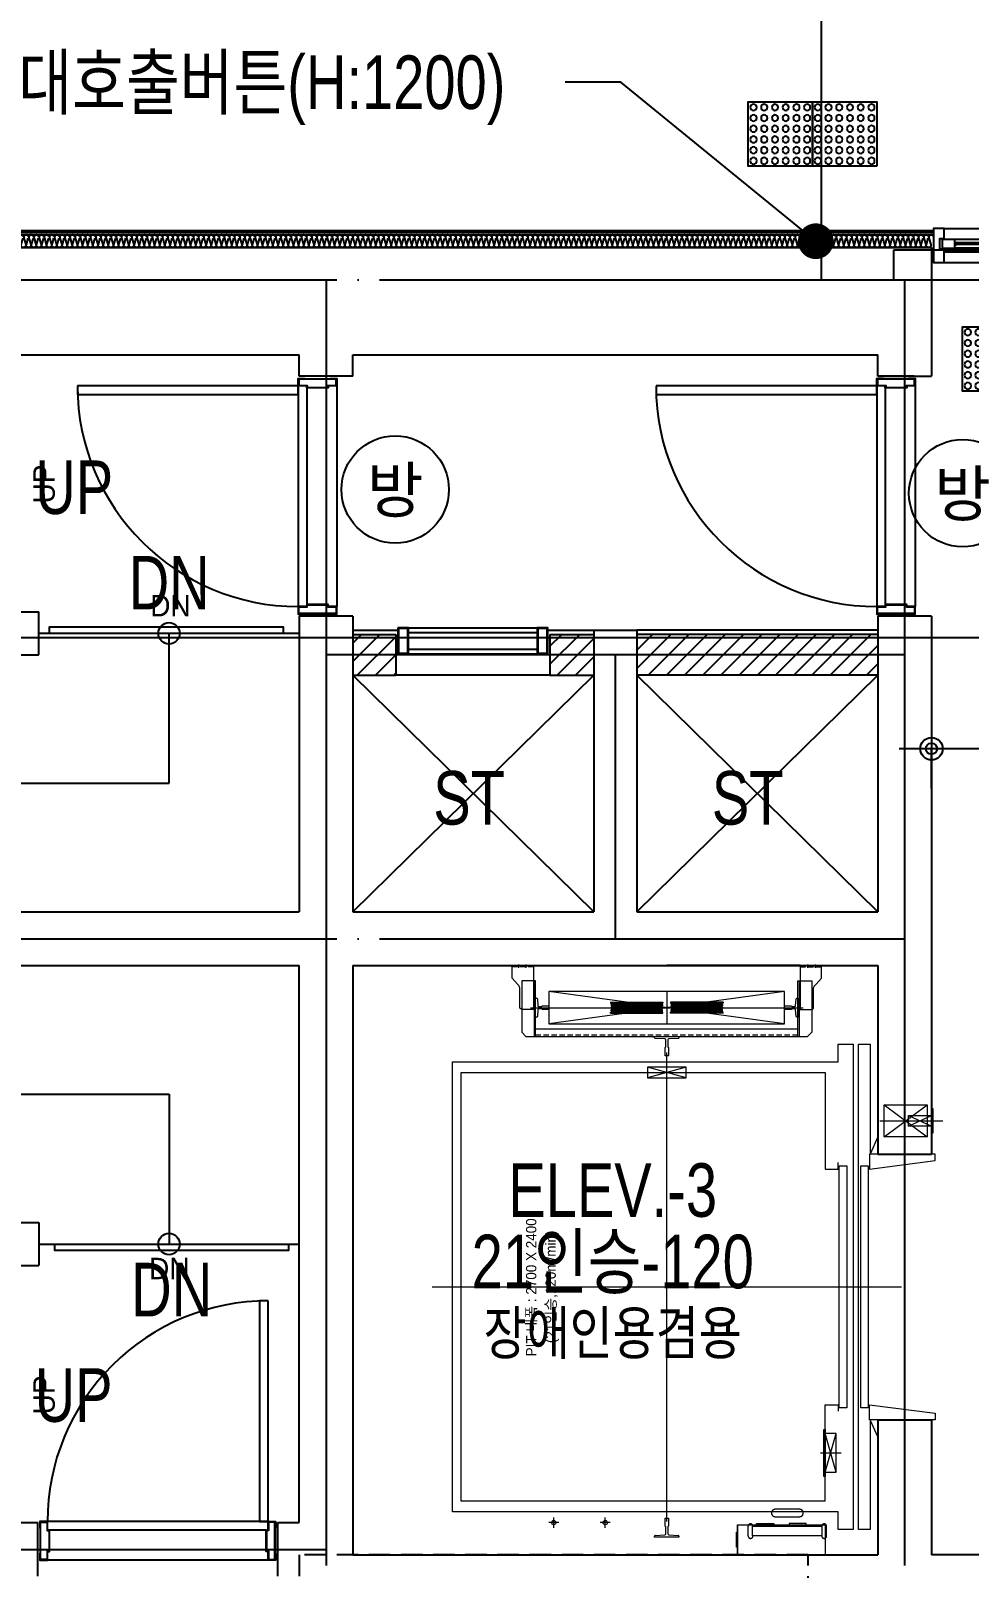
# Model space of a CAD drawing. Header units: millimetres. Extents: x 0 to 1390178, y 0 to 110113.
# Drawn here: x 538084 to 542464, y 32337 to 39513 of the extents above; entities that cross this region are included whole.
import ezdxf
from ezdxf.enums import TextEntityAlignment as Align
from ezdxf.xclip import XClip

# ---------------------------------------------------------------- set-up
doc = ezdxf.new("R2010")
doc.units = ezdxf.units.MM
doc.header["$LTSCALE"] = 100
doc.header["$XCLIPFRAME"] = 0
for name, pattern in [('X - 평면도$0$CEN', [62, 60, -1, 0, -1]), ('X - 평면도$0$CENTER', [65, 60, -2, 1, -2]), ('X - 평면도$0$CENTER2', [1.125, 0.75, -0.125, 0.125, -0.125]), ('X - 평면도$0$HID', [1.5, 1, -0.5]), ('X - 평면도$0$HIDDEN', [0.375, 0.25, -0.125]), ('X - 평면도$0$PHANTOM2', [50, 40, -2, 2, -2, 2, -2])]:
    doc.linetypes.add(name, pattern=pattern)
doc.layers.get('DEFPOINTS').update_dxf_attribs({"color": 145})
for name, color, linetype in [('AA-XXXX-TEXT', 3, 'Continuous'), ('DIM', 7, 'Continuous'), ('SYM', 7, 'Continuous'), ('TEXT1', 7, 'Continuous'), ('X - 평면도$0$A-FIN', 8, 'Continuous'), ('X - 평면도$0$A-HAT', 253, 'Continuous'), ('X - 평면도$0$A-INS', 9, 'Continuous'), ('X - 평면도$0$A-OPEN', 9, 'X - 평면도$0$CEN'), ('X - 평면도$0$A-WIN', 4, 'Continuous'), ('X - 평면도$0$AA-DWXM-GLAS', 5, 'Continuous'), ('X - 평면도$0$AA-DWXM-WIND', 4, 'Continuous'), ('X - 평면도$0$AA-SSXM-STRS', 4, 'Continuous'), ('X - 평면도$0$AA-WAXM-BLOK', 3, 'Continuous'), ('X - 평면도$0$AA-WAXM-CONC', 2, 'Continuous'), ('X - 평면도$0$AA-XXXX-CNTL', 1, 'X - 평면도$0$CEN'), ('X - 평면도$0$AA-XXXX-PATT', 8, 'Continuous'), ('X - 평면도$0$AA-XXXX-SYMB', 7, 'Continuous'), ('X - 평면도$0$CEN', 1, 'X - 평면도$0$CEN'), ('X - 평면도$0$X-55$0$AA-DWXM-WIND', 4, 'Continuous'), ('X - 평면도$0$점형블럭', 8, 'Continuous')]:
    doc.layers.add(name, color=color, linetype=linetype)
for name, color, linetype, lineweight in [('X - 평면도$0$A-door', 4, 'Continuous', 25), ('X - 평면도$0$LAD-CEN', 1, 'X - 평면도$0$CENTER2', 9), ('X - 평면도$0$LAD-FINISH', 30, 'X - 평면도$0$PHANTOM2', 15), ('X - 평면도$0$LAD-OUTLINE', 7, 'Continuous', 20), ('X - 평면도$0$LAD-REFERENCE', 7, 'Continuous', 5), ('X - 평면도$0$LAD-THINLINE', 7, 'Continuous', 9)]:
    doc.layers.add(name, color=color, linetype=linetype, lineweight=lineweight)
doc.layers.add('X - 평면도$0$A-GUIDE TEXT', color=67, linetype='Continuous', plot=False)
doc.layers.add('X - 평면도$0$DEFPOINT', color=163, linetype='Continuous', plot=False)
doc.styles.add('HAUD01', font='Dotum.ttf')
doc.styles.add('X - 평면도$0$HAUD01', font='Dotum.ttf')
doc.dimstyles.new('HAUD-80', dxfattribs={"dimscale": 100, "dimtxt": 2.5, "dimasz": 0.5, "dimexe": 0, "dimexo": 1.5, "dimgap": 1, "dimtad": 1, "dimdec": 0, "dimdsep": 46, "dimlunit": 6, "dimtxsty": 'HAUD01', "dimblk": 'Z_DOT', "dimcen": 2.5, "dimdle": 1.5, "dimclrd": 7, "dimclre": 7, "dimclrt": 4, "dimadec": 0, "dimazin": 0, "dimtfac": 1, "dimtdec": 0, "dimtix": 1, "dimtmove": 2, "dimatfit": 3, "dimfxl": 1, "dimtvp": 1, "dimtolj": 1, "dimtzin": 0, "dimarcsym": 0})

# ---------------------------------------------------------------- blocks, each defined once
blk = doc.blocks.new('dr_갑')
at = {"layer": 'TEXT1'}
blk.add_circle((0, 0), 400, dxfattribs=at)
at = {"layer": 'TEXT1', "style": 'HAUD01'}
blk.add_text('방', height=335, dxfattribs=at).set_placement((0, 0), align=Align.MIDDLE)
blk = doc.blocks.new('X - 평면도$0$A$C4D1409A3')
at = {"layer": 'X - 평면도$0$점형블럭', "color": 9}
blk.add_lwpolyline([(0, 0), (300, 0), (300, 300), (0, 300)], close=True, dxfattribs=at)
at = {"layer": 'X - 평면도$0$점형블럭', "color": 252}
for centre in [(25, 275), (75, 275), (125, 275), (175, 275), (225, 275), (275, 275), (25, 225), (75, 225), (125, 225), (175, 225), (225, 225), (275, 225), (25, 175), (75, 175), (125, 175), (175, 175), (225, 175), (275, 175), (25, 125), (25, 75), (75, 125), (75, 75), (125, 125), (125, 75), (175, 125), (175, 75), (225, 125), (225, 75), (275, 125), (275, 75), (25, 25), (75, 25), (125, 25), (175, 25), (225, 25), (275, 25)]:
    blk.add_circle(centre, 15, dxfattribs=at)
blk = doc.blocks.new('X - 평면도$0$동출입-자동문(BF)')
blk.add_hatch(color=256).paths.add_polyline_path([(1450, -210), (1550, -210), (1550, -240)])
at = {"ltscale": 2}
for p, q in [((1450, -210), (1550, -210)), ((1550, -240), (1450, -210)), ((1450, -210), (1850, -210)), ((1550, -210), (1550, -240))]:
    blk.add_line(p, q, dxfattribs=at)
at = {"layer": 'X - 평면도$0$AA-DWXM-GLAS', "color": 5}
for p, q in [((1070, -21), (105, -21)), ((1070, -29), (105, -29)), ((1130, -68), (2100, -68)), ((1130, -76), (2100, -76))]:
    blk.add_line(p, q, dxfattribs=at)
at = {"layer": 'X - 평면도$0$AA-DWXM-WIND', "color": 8}
for p, q in [((2150, 0), (50, 0)), ((55, -21.2), (63.3, -21.2)), ((55, -28.8), (63.3, -28.8)), ((63.8, -21.7), (63.8, -28.3)), ((1070, -5), (104, -5)), ((1070, -45), (104, -45)), ((105, -6), (105, -5)), ((1077.1, -39.8), (1068, -39.8)), ((1068, -39.8), (1068, -52)), ((1071, -52), (1068, -52)), ((1070, -6), (1070, -5)), ((1070, -6), (1070, -44)), ((1070, -41.6), (1070, -45)), ((1077.1, -41.8), (1070, -41.8)), ((1070, -44), (1070, -50)), ((1094, -50), (1070, -50)), ((1080.4, -53.2), (1071.7, -53.2)), ((1077.1, -41.8), (1077.1, -39.8)), ((1078.4, -50), (1078.4, -49.5)), ((1080.4, -53.2), (1078.4, -50)), ((1086, -49), (1078.9, -49)), ((1080.4, -50), (1080.4, -61.6)), ((1080.4, -61.6), (1080.9, -62.3)), ((1080.9, -62.3), (1080.9, -63.1)), ((1080.9, -63.1), (1082.4, -64.4)), ((1084, -63.1), (1082.4, -64.4)), ((1084.4, -61.6), (1084, -62.3)), ((1084, -62.3), (1084, -63.1)), ((1084.4, -53.2), (1086.5, -50)), ((1084.4, -50), (1084.4, -61.6)), ((1086.5, -50), (1086.5, -49.5)), ((1094, -52), (1094, -50)), ((1110, -35), (1110, -45)), ((1118.8, -35), (1110, -35)), ((1117.3, -36.1), (1111.1, -36.1)), ((1114.3, -36.1), (1114.3, -49.5)), ((1118.8, -35), (1118.8, -45)), ((1130, -53), (1130, -52)), ((1130, -52), (2101, -52)), ((2150, -110), (50, -110)), ((1130, -91), (1130, -92)), ((1130, -92), (2101, -92)), ((2150, -160), (50, -160))]:
    blk.add_line(p, q, dxfattribs=at)
at = {"layer": 'X - 평면도$0$AA-DWXM-WIND'}
for points in [[(50, 0), (50, 0), (50, 0), (50, 0), (50, -160), (0, -160), (0, 0), (50, 0)], [(2150, -97), (2170, -97), (2170, -47), (2150, -47), (2150, 0), (2200, 0), (2200, -160), (2150, -160)]]:
    blk.add_lwpolyline(points, close=True, dxfattribs=at)
for points in [[(55, -28.8), (55, -44, 0.414214), (56, -45), (104, -45, 0.414214), (105, -44), (105, -6, 0.414214), (104, -5), (56, -5, 0.414214), (55, -6), (55, -21.2)], [(1129, -5), (1071, -5), (1129, -5, -0.414214), (1130, -6), (1130, -44, -0.414214), (1129, -45), (1071, -45, -0.414214), (1070, -44), (1070, -6, -0.414214), (1071, -5)], [(1079.7, -52), (1071, -52, 0.414214), (1070, -53), (1070, -91, 0.414214), (1071, -92), (1129, -92, 0.414214), (1130, -91), (1130, -53, 0.414214), (1129, -52), (1079.7, -52)], [(2100, -53, -0.414214), (2101, -52), (2159, -52, -0.414214), (2160, -53), (2160, -91, -0.414221), (2159, -92), (2101, -92, -0.414214), (2100, -91), (2100, -88.6), (2100, -53)]]:
    blk.add_lwpolyline(points, format="xyb", dxfattribs=at)
at = {"layer": 'X - 평면도$0$AA-DWXM-WIND', "color": 8}
for centre, radius in [((80, -25), 8), ((80, -25), 8), ((1098, -71.1), 10.4)]:
    blk.add_circle(centre, radius, dxfattribs=at)
for centre, radius, start, end in [((76.7, -37.2), 27, 143.64258, 172.15719), ((55.6, -34.4), 5.68, 96.08065, 170.53976), ((63.3, -21.7), 0.5, 0, 90), ((63.3, -28.3), 0.5, 270, 0), ((114.4, -10.4), 10.7, 208.52031, 264.71289), ((114.4, -39.6), 10.7, 95.28711, 151.47969), ((1060.6, -10.4), 10.7, 275.28711, 331.47969), ((1060.6, -39.6), 10.7, 28.52031, 84.71289), ((1071.7, -53.7), 0.5, 90, 180), ((1078.9, -49.5), 0.5, 90, 180), ((1086, -49.5), 0.5, 0, 90), ((1100.9, -40.3), 11.8, 311.92805, 20.62554), ((1090.5, -40.2), 23.1, 336.93574, 10.13876), ((1138.1, -40.2), 23.1, 169.86124, 203.06426), ((1127.7, -40.3), 11.8, 159.37446, 228.07195), ((1139.4, -57.4), 10.7, 208.52031, 264.71289), ((2090.6, -57.4), 10.7, 275.28711, 331.47969), ((1139.4, -86.6), 10.7, 95.28711, 151.47969), ((2090.6, -86.6), 10.7, 28.52031, 84.71289)]:
    blk.add_arc(centre, radius, start, end, dxfattribs=at)
at = {"layer": 'X - 평면도$0$점형블럭'}
for p in [(2465, 290), (2765, 290), (1765, -760)]:
    blk.add_blockref('X - 평면도$0$A$C4D1409A3', p, dxfattribs=at)
at = {"layer": 'X - 평면도$0$점형블럭', "xscale": -1}
for p in [(1465, -760), (1765, -760)]:
    blk.add_blockref('X - 평면도$0$A$C4D1409A3', p, dxfattribs=at)
blk = doc.blocks.new('X - 평면도$0$insul1')
blk.add_lwpolyline([(0, 0.25, 1.344031), (0.35, 0.25), (0.2, 0.75, -1.344031), (0.55, 0.75), (0.4, 0.25)], format="xyb")
blk = doc.blocks.new('*U930')
at = {"layer": 'X - 평면도$0$A-WIN', "color": 9}
for p, q in [((300, 120), (-300, 120)), ((300, 98.7), (-300, 98.7)), ((300, 21.3), (-300, 21.3)), ((300, 0), (-300, 0))]:
    blk.add_line(p, q, dxfattribs=at)
at = {"layer": 'X - 평면도$0$A-WIN'}
for points in [[(-300, 0), (-300, 120), (-350, 120), (-350, 0)], [(-303, 3), (-303, 117), (-347, 117), (-347, 3)], [(350, 0), (350, 120), (300, 120), (300, 0)], [(347, 3), (347, 117), (303, 117), (303, 3)]]:
    blk.add_lwpolyline(points, close=True, dxfattribs=at)
blk = doc.blocks.new('*U955')
at = {"layer": 'X - 평면도$0$DEFPOINT'}
for p in [(-622, -1500), (622, -1500)]:
    blk.add_line(p, (0, -1500), dxfattribs=at)
at = {"layer": 'X - 평면도$0$LAD-CEN', "color": 8, "ltscale": 200}
for p, q in [((0, 1094.4), (0, -1094.4)), ((1095.2, 0), (-1095.2, 0))]:
    blk.add_line(p, q, dxfattribs=at)
at = {"layer": 'X - 평면도$0$LAD-CEN', "color": 8, "ltscale": 20}
for p, q in [((264.2, 1100), (310.1, 1100)), ((287, 1124.6), (287, 1076.4)), ((504.2, 1100), (550.1, 1100)), ((527, 1124.6), (527, 1076.4)), ((-716.8, 775), (-813.2, 775))]:
    blk.add_line(p, q, dxfattribs=at)
at = {"layer": 'X - 평면도$0$LAD-CEN', "color": 8, "ltscale": 50}
blk.add_line((-994.1, -775), (-1288.3, -775), dxfattribs=at)
at = {"layer": 'X - 평면도$0$LAD-CEN', "color": 8, "linetype": 'X - 평면도$0$CENTER'}
for p, q in [((0, -1378.3), (0, -1227.7)), ((636, -1303), (-636, -1303))]:
    blk.add_line(p, q, dxfattribs=at)
at = {"layer": 'X - 평면도$0$LAD-CEN', "color": 8, "ltscale": 10}
for p, q in [((-692, -1505), (-692, -1489)), ((-657, -1505), (-657, -1489)), ((657, -1505), (657, -1489)), ((692, -1505), (692, -1489))]:
    blk.add_line(p, q, dxfattribs=at)
at = {"layer": 'X - 평면도$0$LAD-FINISH', "color": 8, "ltscale": 10}
for p, q in [((-1235, 700), (-1235, 620)), ((-1235, -700), (-1235, -620))]:
    blk.add_line(p, q, dxfattribs=at)
at = {"layer": 'X - 평면도$0$LAD-OUTLINE', "color": 8}
for p, q in [((-740, 1250), (-330, 1250)), ((-740, 1110), (-740, 1250)), ((-330, 1110), (-330, 1250)), ((-330, 1250), (-330, 1110)), ((-330, 1110), (-740, 1110)), ((-985, 700), (-950, 620)), ((-985, -700), (-950, -620))]:
    blk.add_line(p, q, dxfattribs=at)
at = {"layer": 'X - 평면도$0$LAD-OUTLINE', "color": 8, "linetype": 'X - 평면도$0$PHANTOM2', "ltscale": 5}
for p, q in [((-746.2, 1162.5), (-746.2, 1117.5)), ((-725.5, 1162.5), (-400.5, 1162.5)), ((-725.5, 1162.5), (-725.5, 1117.5)), ((-725.5, 1162.5), (-723.5, 1162.5)), ((-400.5, 1162.5), (-402.5, 1162.5)), ((-400.5, 1162.5), (-400.5, 1117.5)), ((-379.8, 1162.5), (-379.8, 1117.5)), ((-400.5, 1117.5), (-725.5, 1117.5)), ((-725.5, 1117.5), (-723.5, 1117.5)), ((-725.5, 1117.5), (-723.5, 1117.5)), ((-400.5, 1117.5), (-402.5, 1117.5)), ((-400.5, 1117.5), (-402.5, 1117.5))]:
    blk.add_line(p, q, dxfattribs=at)
at = {"layer": 'X - 평면도$0$LAD-OUTLINE', "color": 8, "linetype": 'Continuous'}
for p, q in [((-9.5, 1157.3), (-54.2, 1159.8)), ((-4.8, 1120.2), (-4.8, 1152.3)), ((4.8, 1152.3), (4.8, 1120.2)), ((54.2, 1159.8), (9.5, 1157.3)), ((-4.8, -1152.3), (-4.8, -1120.2)), ((4.8, -1120.2), (4.8, -1152.3)), ((-54.2, -1159.8), (-9.5, -1157.3)), ((9.5, -1157.3), (54.2, -1159.8))]:
    blk.add_line(p, q, dxfattribs=at)
at = {"layer": 'X - 평면도$0$LAD-OUTLINE', "color": 8}
for points in [[(-330, 1215), (-325, 1215), (-325, 1145), (-330, 1145)], [(-950, 620), (-950, 1132), (-895, 1132), (-895, -1132), (-950, -1132), (-950, -620)], [(-870, 1132), (-800, 1132), (-800, 1050), (1000, 1050), (1000, -1050), (-800, -1050), (-800, -1132), (-870, -1132), (-870, 1132)], [(-651, 1110), (-651, 1105), (-571, 1105), (-571, 1110)], [(-651, 1105), (-571, 1105)], [(-419, 1110), (-419, 1105), (-499, 1105), (-499, 1110)], [(-740, 1000), (-740, 550), (-800, 550), (-800, 580)], [(-740, 1000), (960, 1000), (960, -1000), (-740, -1000)], [(-985, 620), (-946, 620), (-946, 550), (-1252, 590), (-1252, 620), (-1215, 620)], [(-905, 565), (-905, -565), (-940, -565), (-940, 565), (-905, 565)], [(-805, 565), (-805, -565), (-840, -565), (-840, 565), (-805, 565)], [(-985, -620), (-946, -620), (-946, -550), (-1252, -590), (-1252, -620), (-1215, -620)], [(-740, -1000), (-740, -550), (-800, -550), (-800, -580)]]:
    blk.add_lwpolyline(points, dxfattribs=at)
at = {"layer": 'X - 평면도$0$LAD-OUTLINE', "color": 8, "linetype": 'Continuous'}
for points in [[(-57, 1162.8), (-57, 1168), (57, 1168), (57, 1162.8)], [(8, 1117), (8, 1117), (8, 1080), (7, 1079), (-7, 1079), (-8, 1080), (-8, 1117), (-8, 1117)], [(-8, -1117), (-8, -1117), (-8, -1080), (-7, -1079), (7, -1079), (8, -1080), (8, -1117), (8, -1117)], [(57, -1162.8), (57, -1168), (-57, -1168), (-57, -1162.8)]]:
    blk.add_lwpolyline(points, dxfattribs=at)
at = {"layer": 'X - 평면도$0$LAD-OUTLINE', "color": 8, "linetype": 'X - 평면도$0$PHANTOM2', "ltscale": 5}
for centre, start, end in [((-734.8, 1162.5), 0, 180), ((-391.2, 1162.5), 0, 180), ((-734.8, 1117.5), 180, 0), ((-391.2, 1117.5), 180, 0)]:
    blk.add_arc(centre, 11.3, start, end, dxfattribs=at)
at = {"layer": 'X - 평면도$0$LAD-OUTLINE', "color": 8, "linetype": 'Continuous'}
for centre, radius, start, end in [((-54, 1162.8), 3, 180, 266.7139), ((-9.8, 1152.3), 5, 0, 86.7139), ((9.8, 1152.3), 5, 93.2861, 180), ((54, 1162.8), 3, 273.2861, 0), ((-8, 1120.2), 3.25, 270, 0), ((8, 1120.2), 3.25, 180, 270), ((-8, -1120.2), 3.25, 0, 90), ((8, -1120.2), 3.25, 90, 180), ((-54, -1162.8), 3, 93.2861, 180), ((-9.8, -1152.3), 5, 273.2861, 0), ((9.8, -1152.3), 5, 180, 266.7139), ((54, -1162.8), 3, 0, 86.7139)]:
    blk.add_arc(centre, radius, start, end, dxfattribs=at)
at = {"layer": 'X - 평면도$0$LAD-REFERENCE', "color": 8}
for p, q in [((657, -1168), (-657, -1168)), ((-618, -1429), (-618, -1168)), ((612, -1205), (-612, -1205)), ((618, -1429), (618, -1168))]:
    blk.add_line(p, q, dxfattribs=at)
for points in [[(-612, -1168), (-612, -1429), (-677, -1429), (-677, -1188), (-657, -1168)], [(612, -1168), (612, -1429), (677, -1429), (677, -1188), (657, -1168)]]:
    blk.add_lwpolyline(points, dxfattribs=at)
for points in [[(-677, -1295), (-677, -1295), (-685, -1300), (-685, -1392.2, -0.188811), (-690.3, -1405.7), (-697, -1413), (-722, -1440), (-722, -1500), (-622, -1500), (-622, -1425.4), (-622, -1295)], [(677, -1295), (677, -1295), (685, -1300), (685, -1392.2, 0.188811), (690.3, -1405.7), (697, -1413), (722, -1440), (722, -1500), (622, -1500), (622, -1425.4), (622, -1295)]]:
    blk.add_lwpolyline(points, format="xyb", close=True, dxfattribs=at)
at = {"layer": 'X - 평면도$0$LAD-THINLINE', "color": 8}
for p, q in [((-790, 865), (-740, 685)), ((-740, 865), (-790, 685)), ((-1127.8, -800), (-1235, -750)), ((-1127.8, -750), (-1235, -800)), ((-90, -1025), (90, -975)), ((-90, -975), (90, -1025)), ((-550, -1378), (550, -1228)), ((-550, -1228), (550, -1378)), ((-263.1, -1278), (-18.1, -1278)), ((-263.1, -1278), (-263.1, -1281.5)), ((-263.1, -1278), (-263.1, -1281.5)), ((-263.1, -1278), (-263.1, -1281.5)), ((-263.1, -1278), (-263.1, -1281.5)), ((-263.1, -1281.5), (-18.1, -1281.5)), ((-263.1, -1281.5), (-260.1, -1282)), ((-263.1, -1281.5), (-260.1, -1282)), ((-260.6, -1288), (-260.6, -1291)), ((-260.6, -1288), (-260.6, -1291)), ((-260.6, -1288), (-20.6, -1288)), ((-260.6, -1288), (-260.6, -1294)), ((-260.6, -1288), (-260.6, -1294)), ((-18.1, -1281.5), (-21.2, -1282)), ((-20.6, -1288), (-20.6, -1294)), ((-20.6, -1288), (-20.6, -1294)), ((-18.1, -1278), (-18.1, -1281.5)), ((-18.1, -1278), (-18.1, -1281.5)), ((262.5, -1278), (17.5, -1278)), ((17.5, -1278), (17.5, -1281.5)), ((17.5, -1278), (17.5, -1281.5)), ((262.5, -1281.5), (17.5, -1281.5)), ((17.5, -1281.5), (20.5, -1282)), ((20, -1288), (20, -1294)), ((20, -1288), (20, -1294)), ((260, -1288), (20, -1288)), ((262.5, -1281.5), (259.5, -1282)), ((262.5, -1281.5), (259.5, -1282)), ((260, -1288), (260, -1291)), ((260, -1288), (260, -1291)), ((260, -1288), (260, -1294)), ((260, -1288), (260, -1294)), ((262.5, -1278), (262.5, -1281.5)), ((262.5, -1278), (262.5, -1281.5)), ((262.5, -1278), (262.5, -1281.5)), ((262.5, -1278), (262.5, -1281.5)), ((-263.1, -1324.5), (-260.1, -1324)), ((-263.1, -1324.5), (-260.1, -1324)), ((-263.1, -1328), (-263.1, -1324.5)), ((-263.1, -1328), (-263.1, -1324.5)), ((-263.1, -1324.5), (-18.1, -1324.5)), ((-263.1, -1328), (-263.1, -1324.5)), ((-263.1, -1328), (-263.1, -1324.5)), ((-263.1, -1328), (-18.1, -1328)), ((-260.6, -1294), (-20.6, -1294)), ((-260.6, -1300), (-20.6, -1300)), ((-260.6, -1306), (-260.6, -1300)), ((-260.6, -1306), (-260.6, -1300)), ((-260.6, -1306), (-260.6, -1303)), ((-260.6, -1306), (-260.6, -1303)), ((-260.6, -1306), (-20.6, -1306)), ((-260.6, -1318), (-260.6, -1312)), ((-260.6, -1312), (-20.6, -1312)), ((-260.6, -1312), (-20.6, -1312)), ((-260.6, -1318), (-260.6, -1315)), ((-260.6, -1318), (-20.6, -1318)), ((-18.1, -1324.5), (-21.2, -1324)), ((-20.6, -1306), (-20.6, -1300)), ((-20.6, -1318), (-20.6, -1312)), ((-18.1, -1328), (-18.1, -1324.5)), ((-18.1, -1328), (-18.1, -1324.5)), ((17.5, -1324.5), (20.5, -1324)), ((262.5, -1324.5), (17.5, -1324.5)), ((17.5, -1328), (17.5, -1324.5)), ((17.5, -1328), (17.5, -1324.5)), ((262.5, -1328), (17.5, -1328)), ((260, -1294), (20, -1294)), ((260, -1300), (20, -1300)), ((20, -1306), (20, -1300)), ((260, -1306), (20, -1306)), ((20, -1318), (20, -1312)), ((260, -1312), (20, -1312)), ((260, -1312), (20, -1312)), ((260, -1318), (20, -1318)), ((262.5, -1324.5), (259.5, -1324)), ((262.5, -1324.5), (259.5, -1324)), ((260, -1306), (260, -1300)), ((260, -1306), (260, -1300)), ((260, -1306), (260, -1303)), ((260, -1306), (260, -1303)), ((260, -1318), (260, -1312)), ((260, -1318), (260, -1315)), ((262.5, -1328), (262.5, -1324.5)), ((262.5, -1328), (262.5, -1324.5)), ((262.5, -1328), (262.5, -1324.5)), ((262.5, -1328), (262.5, -1324.5))]:
    blk.add_line(p, q, dxfattribs=at)
at = {"layer": 'X - 평면도$0$LAD-THINLINE', "color": 8, "ltscale": 5}
for p, q in [((-1015, -850), (-1215, -700)), ((-1015, -700), (-1215, -850))]:
    blk.add_line(p, q, dxfattribs=at)
at = {"layer": 'X - 평면도$0$LAD-THINLINE', "color": 8, "linetype": 'X - 평면도$0$HIDDEN'}
for p, q in [((-612, -1174), (612, -1174)), ((-622, -1494), (-722, -1494)), ((622, -1494), (722, -1494))]:
    blk.add_line(p, q, dxfattribs=at)
at = {"layer": 'X - 평면도$0$LAD-THINLINE', "color": 8, "linetype": 'Continuous'}
for p, q in [((-603.7, -1262.2), (-601.3, -1294.6)), ((601.3, -1294.6), (603.7, -1262.2)), ((-601.3, -1311.4), (-603.7, -1343.8)), ((-597.3, -1298.3), (-585.2, -1298.3)), ((-585.2, -1307.8), (-597.3, -1307.8)), ((585.2, -1298.3), (597.3, -1298.3)), ((597.3, -1307.8), (585.2, -1307.8)), ((603.7, -1343.8), (601.3, -1311.4))]:
    blk.add_line(p, q, dxfattribs=at)
at = {"layer": 'X - 평면도$0$LAD-THINLINE', "color": 8, "linetype": 'X - 평면도$0$PHANTOM2'}
blk.add_lwpolyline([(-505.9, 1072.5), (-620.1, 1072.5, 1), (-620.1, 1038.2), (-505.9, 1038.2, 1)], format="xyb", close=True, dxfattribs=at)
at = {"layer": 'X - 평면도$0$LAD-THINLINE', "color": 8}
for points in [[(-790, 865), (-790, 685), (-740, 685), (-740, 865)], [(-732.8, 885), (-732.8, 665), (-740, 665), (-740, 885)], [(-1242, -832.2), (-1242, -717.8), (-1235, -717.8), (-1235, -832.2)], [(-1235, -800), (-1235, -750), (-1127.8, -750), (-1127.8, -800)], [(-90, -1025), (90, -1025), (90, -975), (-90, -975)], [(-550, -1228), (-550, -1378), (550, -1378), (550, -1228)]]:
    blk.add_lwpolyline(points, close=True, dxfattribs=at)
at = {"layer": 'X - 평면도$0$LAD-THINLINE', "color": 8, "ltscale": 5}
blk.add_lwpolyline([(-1215, -850), (-1215, -700), (-1015, -700), (-1015, -850)], close=True, dxfattribs=at)
at = {"layer": 'X - 평면도$0$LAD-THINLINE', "color": 8, "linetype": 'Continuous'}
for points in [[(-607.7, -1347.5), (-612, -1347.5), (-612, -1258.5), (-607.7, -1258.5)], [(607.7, -1258.5), (612, -1258.5), (612, -1347.5), (607.7, -1347.5)], [(-582, -1295.1), (-582, -1295), (-551, -1295), (-550, -1296), (-550, -1310), (-551, -1311), (-582, -1311), (-582, -1311)], [(582, -1311), (582, -1311), (551, -1311), (550, -1310), (550, -1296), (551, -1295), (582, -1295), (582, -1295.1)]]:
    blk.add_lwpolyline(points, dxfattribs=at)
at = {"layer": 'X - 평면도$0$LAD-THINLINE', "color": 8, "ltscale": 5}
for centre in [(287, 1100), (527, 1100)]:
    blk.add_circle(centre, 10, dxfattribs=at)
at = {"layer": 'X - 평면도$0$LAD-THINLINE', "color": 8, "linetype": 'Continuous'}
for centre, radius, start, end in [((-607.7, -1262.5), 4, 4.31603, 90), ((607.7, -1262.5), 4, 90, 175.68397), ((-607.7, -1343.5), 4, 270, 355.68397), ((-597.3, -1294.3), 4, 184.31603, 270), ((-597.3, -1311.8), 4, 90, 175.68397), ((-585.2, -1295.1), 3.2, 270, 0), ((-585.2, -1311), 3.2, 0, 90), ((585.2, -1295.1), 3.2, 180, 270), ((585.2, -1311), 3.2, 90, 180), ((597.3, -1294.3), 4, 270, 355.68397), ((597.3, -1311.8), 4, 4.31603, 90), ((607.7, -1343.5), 4, 184.31603, 270)]:
    blk.add_arc(centre, radius, start, end, dxfattribs=at)
at = {"layer": 'X - 평면도$0$LAD-THINLINE', "color": 8}
for centre, start, end in [((-260.6, -1285), 270, 79.76332), ((-260.6, -1285), 270, 79.76332), ((-20.6, -1285), 100.23668, 270), ((20, -1285), 270, 79.76332), ((260, -1285), 100.23668, 270), ((260, -1285), 100.23668, 270), ((-260.6, -1297), 270, 90), ((-260.6, -1297), 270, 90), ((-260.6, -1309), 270, 90), ((-260.6, -1309), 270, 90), ((-260.6, -1321), 280.23668, 90), ((-260.6, -1321), 280.23668, 90), ((-20.6, -1297), 90, 270), ((-20.6, -1309), 90, 270), ((-20.6, -1321), 90, 259.76332), ((20, -1297), 270, 90), ((20, -1309), 270, 90), ((20, -1321), 280.23668, 90), ((260, -1297), 90, 270), ((260, -1297), 90, 270), ((260, -1309), 90, 270), ((260, -1309), 90, 270), ((260, -1321), 90, 259.76332), ((260, -1321), 90, 259.76332)]:
    blk.add_arc(centre, 3, start, end, dxfattribs=at)
at = {"layer": 'X - 평면도$0$DEFPOINT', "style": 'X - 평면도$0$HAUD01'}
for s, p in [('PIT 내폭 : 2700 X 2400', (632.6, 2.2)), ('(21인승,120m/min)', (541.7, 0))]:
    blk.add_text(s, height=48, rotation=270, dxfattribs=at).set_placement(p, align=Align.MIDDLE_CENTER)
blk = doc.blocks.new('X - 평면도$0$2F PL')
at = {"layer": 'X - 평면도$0$AA-XXXX-PATT'}
h = blk.add_hatch(dxfattribs=at)
h.set_pattern_fill('_USER', color=256, scale=60, angle=45, style=0, pattern_type=0)
h.set_pattern_definition([(45, (-334639.225, -33167.215), (-42.426407, 42.426407), [])])
h.paths.add_polyline_path([(-26677.2, 19385.9), (-26882.2, 19385.9), (-26882.2, 19195.9), (-26677.2, 19195.9)])
h.paths.add_polyline_path([(-25352.2, 19385.9), (-26477.2, 19385.9), (-26477.2, 19195.9), (-25352.2, 19195.9)])
h.paths.add_polyline_path([(-27602.2, 19385.9), (-27802.2, 19385.9), (-27802.2, 19195.9), (-27602.2, 19195.9)])
at = {"layer": 'X - 평면도$0$A-FIN'}
for p, q in [((-27802.2, 19405.9), (-27592.2, 19405.9)), ((-26892.2, 19405.9), (-26677.2, 19405.9)), ((-25352.2, 19405.9), (-26477.2, 19405.9))]:
    blk.add_line(p, q, dxfattribs=at)
at = {"layer": 'X - 평면도$0$A-OPEN'}
for p, q in [((-27802.2, 18090.9), (-26677.2, 19195.9)), ((-27802.2, 19195.9), (-26677.2, 18090.9)), ((-26477.2, 18090.9), (-25352.2, 19195.9)), ((-25352.2, 18090.9), (-26477.2, 19195.9))]:
    blk.add_line(p, q, dxfattribs=at)
at = {"layer": 'X - 평면도$0$AA-WAXM-BLOK'}
for p, q in [((-27802.2, 19385.9), (-27602.2, 19385.9)), ((-27602.2, 19385.9), (-27602.2, 19195.9)), ((-26882.2, 19385.9), (-26677.2, 19385.9)), ((-26882.2, 19385.9), (-26882.2, 19195.9)), ((-25352.2, 19385.9), (-26477.2, 19385.9)), ((-27802.2, 19195.9), (-27602.2, 19195.9)), ((-26882.2, 19195.9), (-26677.2, 19195.9)), ((-25352.2, 19195.9), (-26477.2, 19195.9))]:
    blk.add_line(p, q, dxfattribs=at)
at = {"layer": 'X - 평면도$0$AA-WAXM-CONC'}
for p, q in [((-34027.2, 21190.9), (-25102.2, 21190.9)), ((-25102.2, 21190.9), (-25102.2, 20590.9)), ((-33527.2, 20690.9), (-28052.2, 20690.9)), ((-28052.2, 20590.9), (-28052.2, 20690.9)), ((-27802.2, 20590.9), (-27802.2, 20690.9)), ((-27802.2, 20690.9), (-25352.2, 20690.9)), ((-25352.2, 20590.9), (-25352.2, 20690.9)), ((-27802.2, 20590.9), (-28052.2, 20590.9)), ((-25352.2, 20590.9), (-25102.2, 20590.9)), ((-27802.2, 19470.9), (-28052.2, 19470.9)), ((-28052.2, 19470.9), (-28052.2, 18090.9)), ((-27802.2, 19470.9), (-27802.2, 18090.9)), ((-25102.2, 19470.9), (-25352.2, 19470.9)), ((-25352.2, 19470.9), (-25352.2, 18090.9)), ((-25102.2, 19470.9), (-25102.2, 16960.9)), ((-26677.2, 19405.9), (-26677.2, 18090.9)), ((-26677.2, 19405.9), (-26477.2, 19405.9)), ((-26477.2, 19405.9), (-26477.2, 18090.9)), ((-33527.2, 18090.9), (-28052.2, 18090.9)), ((-27802.2, 18090.9), (-26677.2, 18090.9)), ((-26477.2, 18090.9), (-25352.2, 18090.9)), ((-33527.2, 17840.9), (-28052.2, 17840.9)), ((-28052.2, 15240.9), (-28052.2, 17840.9)), ((-27802.2, 17840.9), (-25352.2, 17840.9)), ((-27802.2, 17840.9), (-27802.2, 15090.9)), ((-25352.2, 17840.9), (-25352.2, 16960.9)), ((-25352.2, 16960.9), (-25102.2, 16960.9)), ((-25352.2, 15720.9), (-25102.2, 15720.9)), ((-25352.2, 15720.9), (-25352.2, 15090.9)), ((-25102.2, 15720.9), (-25102.2, 15090.9)), ((-33527.2, 15240.9), (-29272.2, 15240.9)), ((-29272.2, 14990.9), (-29272.2, 15240.9)), ((-28152.2, 14990.9), (-28152.2, 15240.9)), ((-28152.2, 15240.9), (-28052.2, 15240.9)), ((-27802.2, 15090.9), (-25352.2, 15090.9)), ((-22202.2, 15090.9), (-25102.2, 15090.9))]:
    blk.add_line(p, q, dxfattribs=at)
at = {"layer": 'X - 평면도$0$AA-XXXX-CNTL'}
for p, q in [((-33877.2, 21040.9), (-19177.2, 21040.9)), ((-27927.2, 21040.9), (-27927.2, 14740.9)), ((-25227.2, 21040.9), (-25227.2, 14740.9)), ((-25227.2, 19290.9), (-27927.2, 19290.9)), ((-26577.2, 19290.9), (-26577.2, 17965.9)), ((-33877.2, 17965.9), (-25227.2, 17965.9)), ((-33877.2, 15115.9), (-27927.2, 15115.9))]:
    blk.add_line(p, q, dxfattribs=at)
at = {"layer": 'X - 평면도$0$X-55$0$AA-DWXM-WIND'}
blk.add_line((-26882.2, 19195.9), (-27602.2, 19195.9), dxfattribs=at)
at = {"layer": 'X - 평면도$0$A-HAT', "rotation": 180}
blk.add_blockref('*U955', (-26337.2, 16340.9), dxfattribs=at)
at = {"layer": 'X - 평면도$0$A-WIN', "rotation": 180}
blk.add_blockref('*U930', (-27242.2, 19415.9), dxfattribs=at)
blk = doc.blocks.new('X - 평면도$0$2F_COL')
at = {"layer": 'X - 평면도$0$DEFPOINT', "linetype": 'X - 평면도$0$HID'}
blk.add_lwpolyline([(-69038, -41306.9), (-69038, -40806.9), (-71413, -40806.9), (-71413, -41306.9), (-69038, -41306.9)], dxfattribs=at)
blk = doc.blocks.new('X - 평면도$0$D1100')
at = {"layer": 'X - 평면도$0$A-door', "color": 9}
for p, q in [((0, -5), (0, -1035)), ((40, -15), (40, -1025)), ((180, -5), (180, -1035))]:
    blk.add_line(p, q, dxfattribs=at)
at = {"layer": 'X - 평면도$0$A-door'}
for points in [[(30, 28.4), (1.6, 28.4), (1.6, -3.4), (41.6, -3.4), (41.6, -13.4), (138.4, -13.4), (138.4, -3.4), (178.4, -3.4), (178.4, 28.4), (150, 28.4), (150, 30), (180, 30), (180, -5), (140, -5), (140, -15), (40, -15), (40, -5), (0, -5), (0, 30), (30, 30)], [(-1030, -5), (-1030, -45), (0, -45), (0, -5)], [(30, -1068.4), (1.6, -1068.4), (1.6, -1036.6), (41.6, -1036.6), (41.6, -1026.6), (138.4, -1026.6), (138.4, -1036.6), (178.4, -1036.6), (178.4, -1068.4), (150, -1068.4), (150, -1070), (180, -1070), (180, -1035), (140, -1035), (140, -1025), (40, -1025), (40, -1035), (0, -1035), (0, -1070), (30, -1070)]]:
    blk.add_lwpolyline(points, close=True, dxfattribs=at)
at = {"layer": 'X - 평면도$0$A-door', "color": 8}
for points in [[(1.6, -3.4), (1.6, 28.4), (178.4, 28.4), (178.4, -3.4), (176.8, -3.4), (176.8, 26.8), (3.2, 26.8), (3.2, -3.4)], [(1.6, -1036.6), (1.6, -1068.4), (178.4, -1068.4), (178.4, -1036.6), (176.8, -1036.6), (176.8, -1066.8), (3.2, -1066.8), (3.2, -1036.6)]]:
    blk.add_lwpolyline(points, close=True, dxfattribs=at)
at = {"layer": 'X - 평면도$0$A-door', "color": 1}
blk.add_arc((0, -5), 1030, 180, 270, dxfattribs=at)
at = {"layer": 'X - 평면도$0$A-GUIDE TEXT'}
for p, q in [((175, 40), (5, 40)), ((175, -1080), (5, -1080))]:
    blk.add_line(p, q, dxfattribs=at)
blk = doc.blocks.new('X - 평면도', base_point=(-475.4, -286.7))
at = {"layer": 'X - 평면도$0$A-FIN'}
for p, q in [((804532, 54473.1), (813547, 54473.1)), ((804542, 54463.1), (813547, 54463.1))]:
    blk.add_line(p, q, dxfattribs=at)
at = {"layer": 'X - 평면도$0$A-INS'}
for p, q in [((804552, 54453.1), (813547, 54453.1)), ((813472, 54393.1), (813482, 54393.1))]:
    blk.add_line(p, q, dxfattribs=at)
at = {"layer": 'X - 평면도$0$AA-SSXM-STRS'}
for p, q in [((806312, 52693.1), (809372, 52693.1)), ((809372, 52493.1), (809372, 52693.1)), ((810587, 52593.1), (809372, 52593.1)), ((806312, 52493.1), (809372, 52493.1)), ((806312, 49843.1), (809372, 49843.1)), ((809372, 49843.1), (809372, 49643.1)), ((809372, 49743.1), (810587, 49743.1)), ((806312, 49643.1), (809372, 49643.1))]:
    blk.add_line(p, q, dxfattribs=at)
at = {"layer": 'X - 평면도$0$AA-SSXM-STRS', "color": 8}
for points in [[(809422, 52593.1), (809422, 52623.1), (810512, 52623.1), (810512, 52593.1)], [(810537, 49743.1), (810537, 49713.1), (809447, 49713.1), (809447, 49743.1)]]:
    blk.add_lwpolyline(points, dxfattribs=at)
at = {"layer": 'X - 평면도$0$AA-XXXX-CNTL'}
for p, q in [((813022, 68689.6), (813022, 54243.1)), ((783286.2, 52573.1), (844213.6, 52573.1))]:
    blk.add_line(p, q, dxfattribs=at)
at = {"layer": 'X - 평면도$0$AA-XXXX-SYMB'}
for p, q in [((809979.5, 51893.1), (809979.5, 52593.1)), ((805712, 51893.1), (809979.5, 51893.1)), ((805892, 50443.1), (809979.5, 50443.1)), ((809979.5, 50443.1), (809979.5, 49743.1))]:
    blk.add_line(p, q, dxfattribs=at)
for centre in [(809979.5, 52593.1), (809979.5, 49743.1)]:
    blk.add_circle(centre, 50, dxfattribs=at)
at = {"layer": 'X - 평면도$0$CEN'}
for p, q in [((813362, 54383.1), (816562, 54383.1)), ((813362, 54243.1), (813362, 54383.1))]:
    blk.add_line(p, q, dxfattribs=at)
for name, p in [('X - 평면도$0$2F PL', (838639.2, 33202.2)), ('X - 평면도$0$2F_COL', (882000, 89100)), ('X - 평면도$0$D1100', (810582, 53753.1)), ('X - 평면도$0$D1100', (813282, 53753.1))]:
    blk.add_blockref(name, p)
at = {"rotation": 270}
blk.add_blockref('X - 평면도$0$D1100', (810447, 48448.1), dxfattribs=at)
at = {"layer": 'X - 평면도$0$A-INS'}
ref = blk.add_blockref('X - 평면도$0$insul1', (813546.5, 54453.1), dxfattribs=dict(at, xscale=60, yscale=60, zscale=60, rotation=180, row_count=1, column_count=374, row_spacing=0, column_spacing=24))
XClip(ref).set_block_clipping_path([(0, 0), (148.8333333419, 1)])
at = {"layer": 'X - 평면도$0$AA-DWXM-WIND', "xscale": -1}
blk.add_blockref('X - 평면도$0$동출입-자동문(BF)', (815747, 54483.1), dxfattribs=at)
at = {"layer": 'X - 평면도$0$DEFPOINT', "style": 'X - 평면도$0$HAUD01'}
for p in [(809396.3, 53290.3), (809396.3, 49039.1)]:
    blk.add_text('UP', height=100, rotation=90, dxfattribs=at).set_placement(p, align=Align.MIDDLE_CENTER)
for p in [(809986.1, 52722.4), (809980.7, 49628.8)]:
    blk.add_text('DN', height=100, dxfattribs=at).set_placement(p, align=Align.MIDDLE_CENTER)
blk = doc.blocks.new('Z_DOT')
at = {"layer": 'DIM', "color": 0}
for p, q in [((0, -3), (0, 3)), ((-3, 0), (3, 0))]:
    blk.add_line(p, q, dxfattribs=at)
for radius in [1.05, 0.525]:
    blk.add_circle((0, 0), radius, dxfattribs=at)
blk = doc.blocks.new('*D405')
at = {"layer": 'DEFPOINTS', "color": 0, "transparency": 16777216}
for p in [(542287.1, 36162.3), (542287.1, 35827.3), (545187.1, 35827.3)]:
    blk.add_point(p, dxfattribs=at)
at = {"layer": 'DIM', "color": 7, "lineweight": -2, "transparency": 16777216}
for p, q in [((542287.1, 35977.3), (542287.1, 36162.3)), ((545137.1, 36162.3), (542337.1, 36162.3)), ((545187.1, 35977.3), (545187.1, 36162.3))]:
    blk.add_line(p, q, dxfattribs=at)
at = {"layer": 'DIM', "color": 7, "lineweight": -2, "transparency": 16777216, "xscale": 50, "yscale": 50, "zscale": 50}
for p, rotation in [((542287.1, 36162.3), 179.9999999999948), ((545187.1, 36162.3), 359.9999999999948)]:
    blk.add_blockref('Z_DOT', p, dxfattribs=dict(at, rotation=rotation))
at = {"layer": 'DIM', "color": 4, "transparency": 16777216, "insert": (543737.1, 36411.5), "char_height": 250, "attachment_point": 5, "style": 'HAUD01'}
blk.add_mtext('\\A1;2,900', dxfattribs=at)

msp = doc.modelspace()

# ---------------------------------------------------------------- block references
ref = msp.add_blockref('X - 평면도', (-271725.3, -16179.1))
XClip(ref).set_block_clipping_path([(775249.9173510048, 15892.4063044167), (859249.9173510048, 75292.4063044167)])

# ---------------------------------------------------------------- next in the draw order: linework, layer by layer
at = {"layer": 'SYM'}
for p, q in [((540838.6, 39272.7), (540578.7, 39272.7)), ((541747.6, 38530.7), (540838.6, 39272.7))]:
    msp.add_line(p, q, dxfattribs=at)
at = {"layer": 'SYM', "const_width": 83.2}
msp.add_lwpolyline([(541747.6, 38489, 1), (541747.6, 38572.4, 1)], format="xyb", close=True, dxfattribs=at)

# ---------------------------------------------------------------- next in the draw order: block references
at = {"xscale": 0.6262795275590645, "yscale": 0.6262795275590645, "zscale": 0.6262795275590645}
for p in [(539784.9, 37371.8), (542432.9, 37354.8)]:
    msp.add_blockref('dr_갑', p, dxfattribs=at)

# ---------------------------------------------------------------- next in the draw order: texts
at = {"layer": 'AA-XXXX-TEXT', "style": 'HAUD01', "width": 0.8}
msp.add_text('세대호출버튼(H:1200)', height=250, dxfattribs=at).set_placement((537775.4, 39272.7), align=Align.MIDDLE_LEFT)
for s, height, p in [('UP', 250, (538287, 37382.6)), ('DN', 250, (538730.4, 36937.3)), ('ST', 250, (540129.6, 35933.2)), ('ST', 250, (541429.6, 35933.2)), ('ELEV.-3', 250, (540800, 34102.5)), ('21인승-120', 250, (540800, 33769.1)), ('DN', 250, (538742, 33638)), ('장애인용겸용', 200, (540800, 33435.8)), ('UP', 250, (538284, 33145.8))]:
    msp.add_text(s, height=height, dxfattribs=at).set_placement(p, align=Align.MIDDLE_CENTER)

# ---------------------------------------------------------------- next in the draw order: dimensions: what is measured, and where the dimension line sits
at = {"layer": 'DIM'}
dim = msp.add_aligned_dim(p1=(545187.1, 35827.3), p2=(542287.1, 35827.3), distance=-334.9, dimstyle='HAUD-80', dxfattribs=at)
dim.commit()
dim.dimension.update_dxf_attribs({"geometry": '*D405', "text_midpoint": (543737.1, 36411.5)})

doc.saveas('drawing.dxf')
